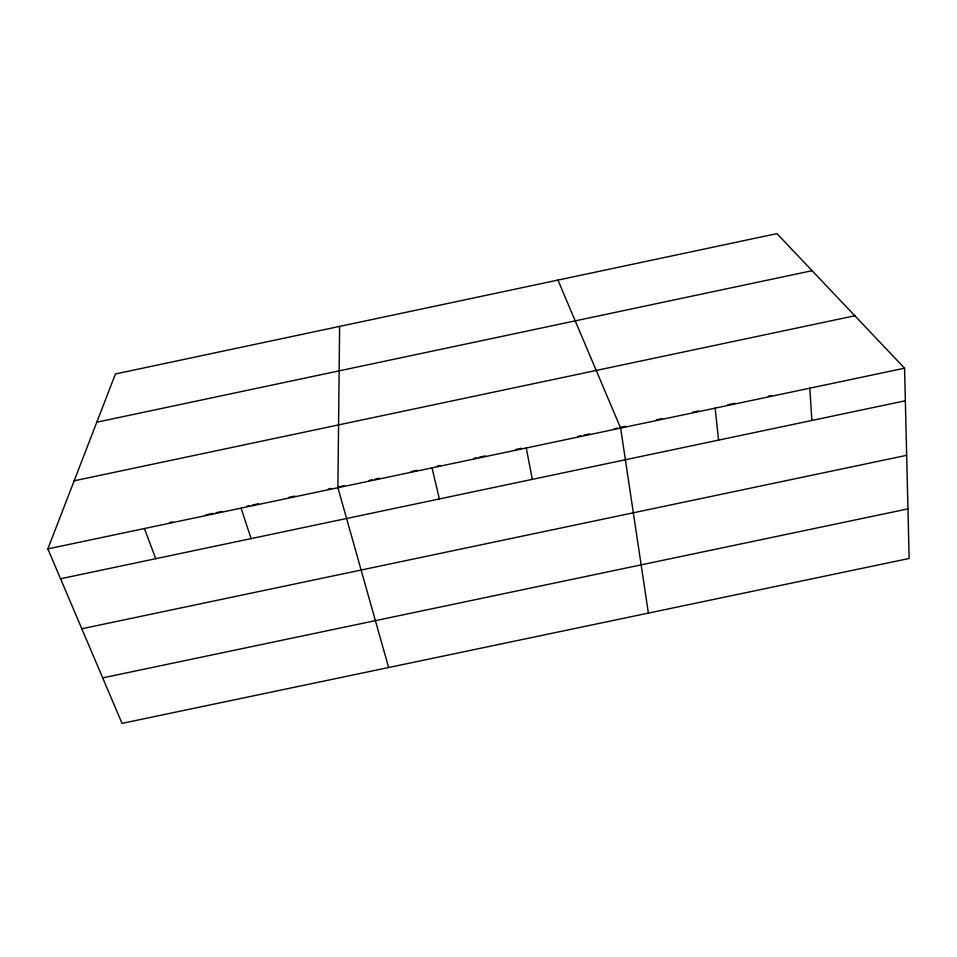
<?xml version="1.0" encoding="UTF-8"?>
<svg xmlns="http://www.w3.org/2000/svg" width="957" height="957" viewBox="0 0 957 957"><rect width="100%" height="100%" fill="white"/><g stroke="black" fill="none" stroke-linecap="round" stroke-linejoin="round"><path stroke-width="1.44" d="M339.615 326.397L337.905 487.723L388.626 667.519M47.85 548.899L115.438 373.96L776.94 233.628L904.568 368.194L909.15 558.469L122.041 723.372L47.85 548.899L904.568 368.194M96.801 422.193L812.098 270.699M74.156 480.809L854.852 315.774M169.533 522.534L172.439 521.924M205.934 514.854L213.208 513.323M216.126 512.701L221.952 511.481M246.715 506.253L249.621 505.643M252.54 505.021L258.366 503.789M288.978 497.341L294.816 496.109M328.359 489.027L331.278 488.417M338.575 486.874L344.412 485.642M369.211 480.414L372.129 479.792M375.048 479.182L379.427 478.261M411.283 471.538L417.073 470.318M437.337 466.047L440.232 465.437M473.559 458.403L476.466 457.793M479.361 457.183L485.163 455.951M515.596 449.539L521.398 448.307M577.98 436.38L580.875 435.77M583.782 435.148L589.596 433.928M614.274 428.724L617.181 428.102M620.088 427.492L625.902 426.272M656.394 419.836L662.208 418.604M692.736 412.168L698.562 410.948M727.643 404.811L734.916 403.268M768.387 396.21L771.294 395.6M60.542 578.758L905.346 400.768M81.812 628.773L906.662 455.317M102.698 677.879L907.954 508.873M557.931 280.09L620.638 428.09L648.379 613.102M144.399 528.539L155.752 558.697M241.08 508.143L251.105 538.612M432.014 467.865L439.395 498.944M526.266 447.996L532.319 479.361M715.142 408.149L718.575 440.124M809.789 388.183L811.895 420.458"/></g></svg>
